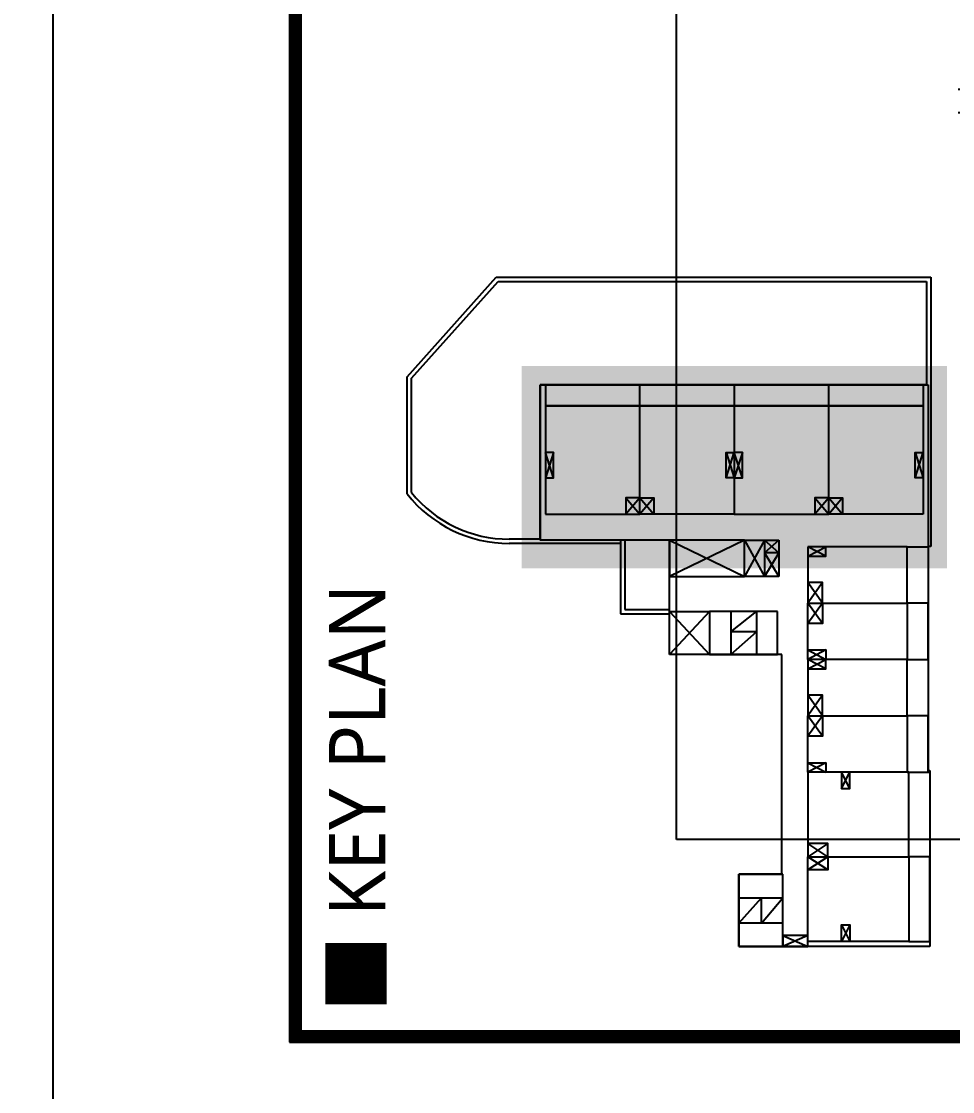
# Model space of a CAD drawing. Header units: millimetres. Extents: x 317501 to 814054, y -400799 to -14117.
# Drawn here: x 778247 to 783205, y -63340 to -57642 of the extents above; entities that cross this region are included whole.
import ezdxf
from ezdxf.enums import TextEntityAlignment as Align
from ezdxf.xclip import XClip

# ---------------------------------------------------------------- set-up
doc = ezdxf.new("R2010")
doc.units = ezdxf.units.MM
doc.header["$LTSCALE"] = 38
doc.header["$XCLIPFRAME"] = 0
doc.linetypes.add('XS-기초$0$HID', pattern=[2.3, 1.5, -0.8])
for name, color, linetype in [('253', 253, 'Continuous'), ('FORM_고양장항A-1BL-S-성능$0$FORM', 7, 'Continuous'), ('KEY', 4, 'Continuous'), ('XS-기초$0$PILE', 3, 'XS-기초$0$HID'), ('XS-기초$0$기초연단', 3, 'Continuous')]:
    doc.layers.add(name, color=color, linetype=linetype)
for name, color, linetype, plot in [('DEFPOINT', 144, 'Continuous', False), ('FORM_고양장항A-1BL-S-성능$0$DEFPOINT', 144, 'Continuous', False), ('XS-기초$0$DEFPOINT', 144, 'Continuous', False)]:
    doc.layers.add(name, color=color, linetype=linetype, plot=plot)
doc.layers.add('TEXT', color=3, linetype='Continuous', lineweight=9)
doc.styles.add('맑은고딕', font='malgun.ttf')

# ---------------------------------------------------------------- blocks, each defined once
blk = doc.blocks.new('FORM_고양장항A-1BL-S-성능')
at = {"layer": 'FORM_고양장항A-1BL-S-성능$0$DEFPOINT'}
blk.add_lwpolyline([(0, 594), (0, 0), (841, 0), (841, 594), (0, 594)], dxfattribs=at)
at = {"layer": 'FORM_고양장항A-1BL-S-성능$0$FORM'}
for points in [[(25, 573), (25, 21), (757, 21), (757, 573)], [(26, 572), (26, 22), (756, 22), (756, 572)]]:
    blk.add_lwpolyline(points, close=True, dxfattribs=at)
at = {"layer": 'FORM_고양장항A-1BL-S-성능$0$FORM', "const_width": 1}
blk.add_lwpolyline([(25.5, 572.5), (25.5, 21.5), (756.5, 21.5), (756.5, 572.5)], close=True, dxfattribs=at)
blk = doc.blocks.new('XS-기초$0$PILE-600')
at = {"layer": 'XS-기초$0$DEFPOINT', "color": 173, "linetype": 'XS-기초$0$HID', "ltscale": 0.3}
blk.add_circle((0, 0), 750, dxfattribs=at)
at = {"layer": 'XS-기초$0$PILE', "linetype": 'Continuous'}
for p, q in [((0, -450), (0, 450)), ((-450, 0), (450, 0))]:
    blk.add_line(p, q, dxfattribs=at)
at = {"layer": 'XS-기초$0$PILE', "ltscale": 0.5}
blk.add_circle((0, 0), 300, dxfattribs=at)
blk = doc.blocks.new('XS-기초')
at = {"layer": 'XS-기초$0$기초연단'}
blk.add_line((161240, 223010), (161240, 198800), dxfattribs=at)
at = {"layer": 'XS-기초$0$PILE'}
blk.add_blockref('XS-기초$0$PILE-600', (162110, 200525), dxfattribs=at)

msp = doc.modelspace()

# ---------------------------------------------------------------- hatches: boundary and pattern name
at = {"layer": '253'}
h = msp.add_hatch(color=256, dxfattribs=at)
h.dxf.hatch_style = 1
h.paths.add_polyline_path([(783175.2, -60553), (783175.2, -59477.2), (780909.5, -59477.2), (780909.5, -60553)])

# ---------------------------------------------------------------- linework, layer by layer
at = {"layer": 'DEFPOINT'}
msp.add_lwpolyline([(781734.1, -61996.8), (781734.1, -19636.8), (810999.1, -19636.8), (810999.1, -61996.8)], close=True, dxfattribs=at)
at = {"layer": 'KEY'}
for p, q in [((780300.5, -59533.4), (780774.8, -59004.1)), ((780322.9, -59542), (780784.8, -59026.5)), ((780774.8, -59004.1), (783088.6, -59004.1)), ((780784.8, -59026.5), (783066.2, -59026.5)), ((783066.2, -59026.5), (783066.2, -59577.2)), ((783088.6, -59004.1), (783088.6, -60437.3)), ((780300.5, -60157.8), (780300.5, -59533.4)), ((780322.9, -60150), (780322.9, -59542)), ((781009.5, -60403), (781009.5, -59577.2)), ((781009.5, -59577.2), (783075.2, -59577.2)), ((781009.5, -59577.2), (781009.5, -60398.5)), ((783066.2, -59577.2), (781009.5, -59577.2)), ((783075.2, -59577.2), (783075.2, -61630.9)), ((781079.6, -60071.2), (781036.4, -59937.7)), ((781079.6, -59937.7), (781036.4, -60071.2)), ((781999, -60071.2), (782042.3, -59937.7)), ((781999, -59937.7), (782042.3, -60071.2)), ((782085.6, -60071.2), (782042.3, -59937.7)), ((782085.6, -59937.7), (782042.3, -60071.2)), ((783005, -60071.2), (783048.3, -59937.7)), ((783005, -59937.7), (783048.3, -60071.2)), ((781465.5, -60178), (781539.3, -60264.5)), ((781539.3, -60178), (781465.5, -60264.5)), ((781613.2, -60178), (781539.3, -60264.5)), ((781539.3, -60178), (781613.2, -60264.5)), ((782471.4, -60178), (782545.3, -60264.5)), ((782545.3, -60178), (782471.4, -60264.5)), ((782619.2, -60178), (782545.3, -60264.5)), ((782545.3, -60178), (782619.2, -60264.5)), ((781009.5, -60398.5), (780843.8, -60398.5)), ((781436.7, -60420.9), (780843.8, -60420.9)), ((781697.9, -60403), (781009.5, -60403)), ((781697.9, -60403), (781436.7, -60403)), ((781436.7, -60403), (781436.7, -60795.5)), ((781459.1, -60403), (781459.1, -60773.1)), ((781697.9, -61011.9), (781697.9, -60403)), ((781697.9, -60403), (782097.2, -60597.7)), ((781697.9, -60795.5), (781697.9, -60403)), ((782097.2, -60403.7), (781697.9, -60403.7)), ((781697.9, -60403.7), (781697.9, -60597.7)), ((782097.2, -60403.7), (781697.9, -60597.7)), ((782097.2, -60597.7), (782097.2, -60403.7)), ((782097.2, -60597.7), (782097.2, -60403.7)), ((782097.2, -60403.7), (782279.3, -60403.7)), ((782097.2, -60403.7), (782202.4, -60597.7)), ((782202.4, -60403.7), (782097.2, -60597.7)), ((782202.4, -60403.7), (782202.4, -60597.7)), ((782279.3, -60470.9), (782202.4, -60403.7)), ((782279.3, -60403.7), (782202.4, -60470.9)), ((782279.3, -60403.7), (782279.3, -60597.7)), ((782530.4, -60488.4), (782434.1, -60438.4)), ((782434.1, -60488.4), (782530.4, -60438.4)), ((783088.6, -60437.3), (783075.2, -60437.3)), ((782279.3, -60470.9), (782202.4, -60470.9)), ((782202.4, -60470.9), (782279.3, -60597.7)), ((782279.3, -60470.9), (782202.4, -60597.7)), ((781697.9, -60597.7), (782097.2, -60597.7)), ((782279.3, -60597.7), (782097.2, -60597.7)), ((782512.5, -60629.5), (782434.1, -60738.4)), ((782512.5, -60738.4), (782434.1, -60629.5)), ((782512.5, -60847.4), (782434.1, -60738.4)), ((782512.5, -60738.4), (782434.1, -60847.4)), ((781436.7, -60795.5), (781697.9, -60795.5)), ((781459.1, -60773.1), (781697.9, -60773.1)), ((781697.9, -61011.9), (781697.9, -60784.3)), ((781697.9, -60784.3), (781910.6, -60784.3)), ((781697.9, -60784.3), (781910.6, -61011.9)), ((781910.6, -60784.3), (781697.9, -61011.9)), ((781910.6, -60784.3), (781910.6, -61011.9)), ((781910.6, -60784.3), (781910.6, -61011.9)), ((782272.6, -60784.3), (781910.6, -60784.3)), ((782024.8, -60784.3), (782024.8, -61011.9)), ((782024.8, -60892.5), (782160.6, -60784.3)), ((782160.6, -60784.3), (782160.6, -61011.9)), ((782272.6, -61011.9), (782272.6, -60784.3)), ((782160.6, -60892.5), (782024.8, -60892.5)), ((782024.8, -61011.9), (782160.6, -60892.5)), ((781910.6, -61011.9), (781697.9, -61011.9)), ((782295.7, -61011.9), (781697.9, -61011.9)), ((781910.6, -61011.9), (782272.6, -61011.9)), ((782295.7, -62182.4), (782295.7, -61011.9)), ((782530.4, -60988.4), (782434.1, -61038.4)), ((782434.1, -60988.4), (782530.4, -61038.4)), ((782530.4, -61088.4), (782434.1, -61038.4)), ((782434.1, -61088.4), (782530.4, -61038.4)), ((782512.5, -61229.5), (782434.1, -61338.4)), ((782512.5, -61338.4), (782434.1, -61229.5)), ((782512.5, -61447.4), (782434.1, -61338.4)), ((782512.5, -61338.4), (782434.1, -61447.4)), ((782530.4, -61588.4), (782434.1, -61638.4)), ((782434.1, -61588.4), (782530.4, -61638.4)), ((782612.5, -61726.5), (782657.3, -61638.4)), ((782657.3, -61726.5), (782612.5, -61638.4)), ((783075.2, -61630.9), (783084.1, -61630.9)), ((783084.1, -61630.9), (783084.1, -62566.8)), ((782540.1, -62019), (782434.1, -62089.2)), ((782540.1, -62089.2), (782434.1, -62019)), ((782540.1, -62159.3), (782434.1, -62089.2)), ((782540.1, -62089.2), (782434.1, -62159.3)), ((782300.9, -62182.4), (782067.3, -62182.4)), ((782067.3, -62182.4), (782067.3, -62566.8)), ((782067.3, -62566.8), (782067.3, -62182.4)), ((782067.3, -62182.4), (782295.7, -62182.4)), ((782300.9, -62566.8), (782300.9, -62182.4)), ((782067.3, -62307.8), (782300.9, -62307.8)), ((782067.3, -62443.6), (782186.7, -62307.8)), ((782186.7, -62443.6), (782186.7, -62307.8)), ((782186.7, -62443.6), (782300.9, -62307.8)), ((782300.9, -62443.6), (782067.3, -62443.6)), ((782612.5, -62451.8), (782657.3, -62539.9)), ((782657.3, -62451.8), (782612.5, -62539.9)), ((782300.9, -62508.2), (782300.9, -62566.8)), ((782434.1, -62508.2), (782300.9, -62508.2)), ((782300.9, -62508.2), (782434.1, -62566.8)), ((782434.1, -62508.2), (782300.9, -62566.8)), ((782434.1, -62566.8), (782434.1, -62508.2)), ((782067.3, -62566.8), (782300.9, -62566.8)), ((783084.1, -62566.8), (782067.3, -62566.8)), ((782300.9, -62566.8), (782434.1, -62566.8))]:
    msp.add_line(p, q, dxfattribs=at)
for points in [[(781539.3, -59577.2), (781036.4, -59577.2), (781036.4, -59689.2), (781539.3, -59689.2)], [(781539.3, -59577.2), (782042.3, -59577.2), (782042.3, -59689.2), (781539.3, -59689.2)], [(782545.3, -59577.2), (782042.3, -59577.2), (782042.3, -59689.2), (782545.3, -59689.2)], [(782545.3, -59577.2), (783048.3, -59577.2), (783048.3, -59689.2), (782545.3, -59689.2)], [(781036.4, -60264.5), (781539.3, -60264.5), (781539.3, -59689.2), (781036.4, -59689.2)], [(782042.3, -60264.5), (781539.3, -60264.5), (781539.3, -59689.2), (782042.3, -59689.2)], [(782042.3, -60264.5), (782545.3, -60264.5), (782545.3, -59689.2), (782042.3, -59689.2)], [(783048.3, -60264.5), (782545.3, -60264.5), (782545.3, -59689.2), (783048.3, -59689.2)], [(781036.4, -60071.2), (781079.6, -60071.2), (781079.6, -59937.7), (781036.4, -59937.7)], [(782042.3, -60071.2), (781999, -60071.2), (781999, -59937.7), (782042.3, -59937.7)], [(782042.3, -60071.2), (782085.6, -60071.2), (782085.6, -59937.7), (782042.3, -59937.7)], [(783048.3, -60071.2), (783005, -60071.2), (783005, -59937.7), (783048.3, -59937.7)], [(781465.5, -60264.5), (781539.3, -60264.5), (781539.3, -60178), (781465.5, -60178)], [(781613.2, -60264.5), (781539.3, -60264.5), (781539.3, -60178), (781613.2, -60178)], [(782471.4, -60264.5), (782545.3, -60264.5), (782545.3, -60178), (782471.4, -60178)], [(782619.2, -60264.5), (782545.3, -60264.5), (782545.3, -60178), (782619.2, -60178)], [(782434.1, -60438.4), (782434.1, -60488.4), (782530.4, -60488.4), (782530.4, -60438.4)], [(782434.1, -60438.4), (782434.1, -60738.4), (782963.2, -60738.4), (782963.2, -60438.4)], [(782963.2, -60738.4), (782963.2, -60438.4), (783075.2, -60438.4), (783075.2, -60738.4)], [(782434.1, -60629.5), (782434.1, -60738.4), (782512.5, -60738.4), (782512.5, -60629.5)], [(782434.1, -60847.4), (782434.1, -60738.4), (782512.5, -60738.4), (782512.5, -60847.4)], [(782434.1, -61038.4), (782434.1, -60738.4), (782963.2, -60738.4), (782963.2, -61038.4)], [(782963.2, -60738.4), (782963.2, -61038.4), (783075.2, -61038.4), (783075.2, -60738.4)], [(782434.1, -61038.4), (782434.1, -60988.4), (782530.4, -60988.4), (782530.4, -61038.4)], [(782434.1, -61038.4), (782434.1, -61088.4), (782530.4, -61088.4), (782530.4, -61038.4)], [(782434.1, -61038.4), (782434.1, -61338.4), (782963.2, -61338.4), (782963.2, -61038.4)], [(782963.2, -61338.4), (782963.2, -61038.4), (783075.2, -61038.4), (783075.2, -61338.4)], [(782434.1, -61229.5), (782434.1, -61338.4), (782512.5, -61338.4), (782512.5, -61229.5)], [(782434.1, -61447.4), (782434.1, -61338.4), (782512.5, -61338.4), (782512.5, -61447.4)], [(782434.1, -61638.4), (782434.1, -61338.4), (782963.2, -61338.4), (782963.2, -61638.4)], [(782963.2, -61338.4), (782963.2, -61638.4), (783075.2, -61638.4), (783075.2, -61338.4)], [(782434.1, -61638.4), (782434.1, -61588.4), (782530.4, -61588.4), (782530.4, -61638.4)], [(782434.1, -61638.4), (782434.1, -62089.2), (782972.2, -62089.2), (782972.2, -61638.4)], [(782612.5, -61638.4), (782612.5, -61726.5), (782657.3, -61726.5), (782657.3, -61638.4)], [(783084.1, -61638.4), (783084.1, -62089.2), (782972.2, -62089.2), (782972.2, -61638.4)], [(782434.1, -62019), (782434.1, -62089.2), (782540.1, -62089.2), (782540.1, -62019)], [(782434.1, -62159.3), (782434.1, -62089.2), (782540.1, -62089.2), (782540.1, -62159.3)], [(782434.1, -62539.9), (782434.1, -62089.2), (782972.2, -62089.2), (782972.2, -62539.9)], [(783084.1, -62539.9), (783084.1, -62089.2), (782972.2, -62089.2), (782972.2, -62539.9)], [(782612.5, -62539.9), (782612.5, -62451.8), (782657.3, -62451.8), (782657.3, -62539.9)]]:
    msp.add_lwpolyline(points, close=True, dxfattribs=at)
for radius, start in [(692.5, 218.3271), (670.1, 218.9875)]:
    msp.add_arc((780843.8, -59728.3), radius, start, 270, dxfattribs=at)

# ---------------------------------------------------------------- block references
at = {"xscale": 60, "yscale": 60, "zscale": 60, "rotation": 90}
msp.add_blockref('FORM_고양장항A-1BL-S-성능', (814054.1, -64576.8), dxfattribs=at)
ref = msp.add_blockref('XS-기초', (983699.1, -219366.8), dxfattribs=dict(rotation=90))
XClip(ref).set_block_clipping_path([(158870.0000000025, 179400.0000000027), (192729.9999999939, 200465.000000001)])

# ---------------------------------------------------------------- texts
at = {"layer": 'TEXT', "style": '맑은고딕'}
msp.add_text('■ KEY PLAN', height=300, rotation=90, dxfattribs=at).set_placement((780034.1, -62916.8), align=Align.MIDDLE_LEFT)

doc.saveas('drawing.dxf')
